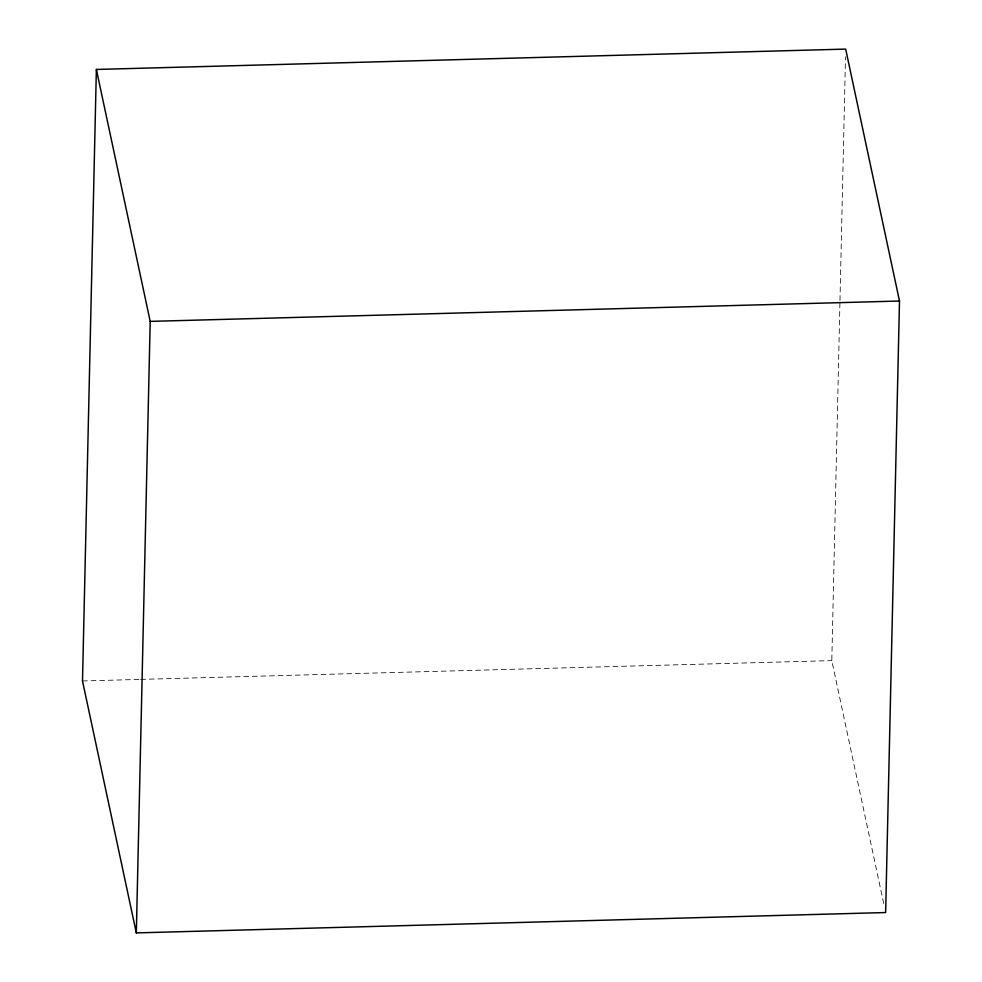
<?xml version="1.0" encoding="UTF-8"?>
<svg xmlns="http://www.w3.org/2000/svg" width="982" height="982" viewBox="0 0 982 982"><rect width="100%" height="100%" fill="white"/><g stroke="black" fill="none" stroke-linecap="round" stroke-linejoin="round"><path stroke-width="0.74" stroke-dasharray="4.91 3.68" d="M883.714 903.55L831.803 660.616L839.941 301.99M839.978 300.455L845.502 56.76M82.5 680.968L139.186 679.434M140.721 679.384L831.803 660.616"/><path stroke-width="1.47" d="M96.371 69.452L82.5 680.968L136.326 932.9L885.629 912.548L899.5 301.032L845.674 49.1L96.371 69.452L150.197 321.384L136.326 932.9M150.197 321.384L899.5 301.032"/></g></svg>
